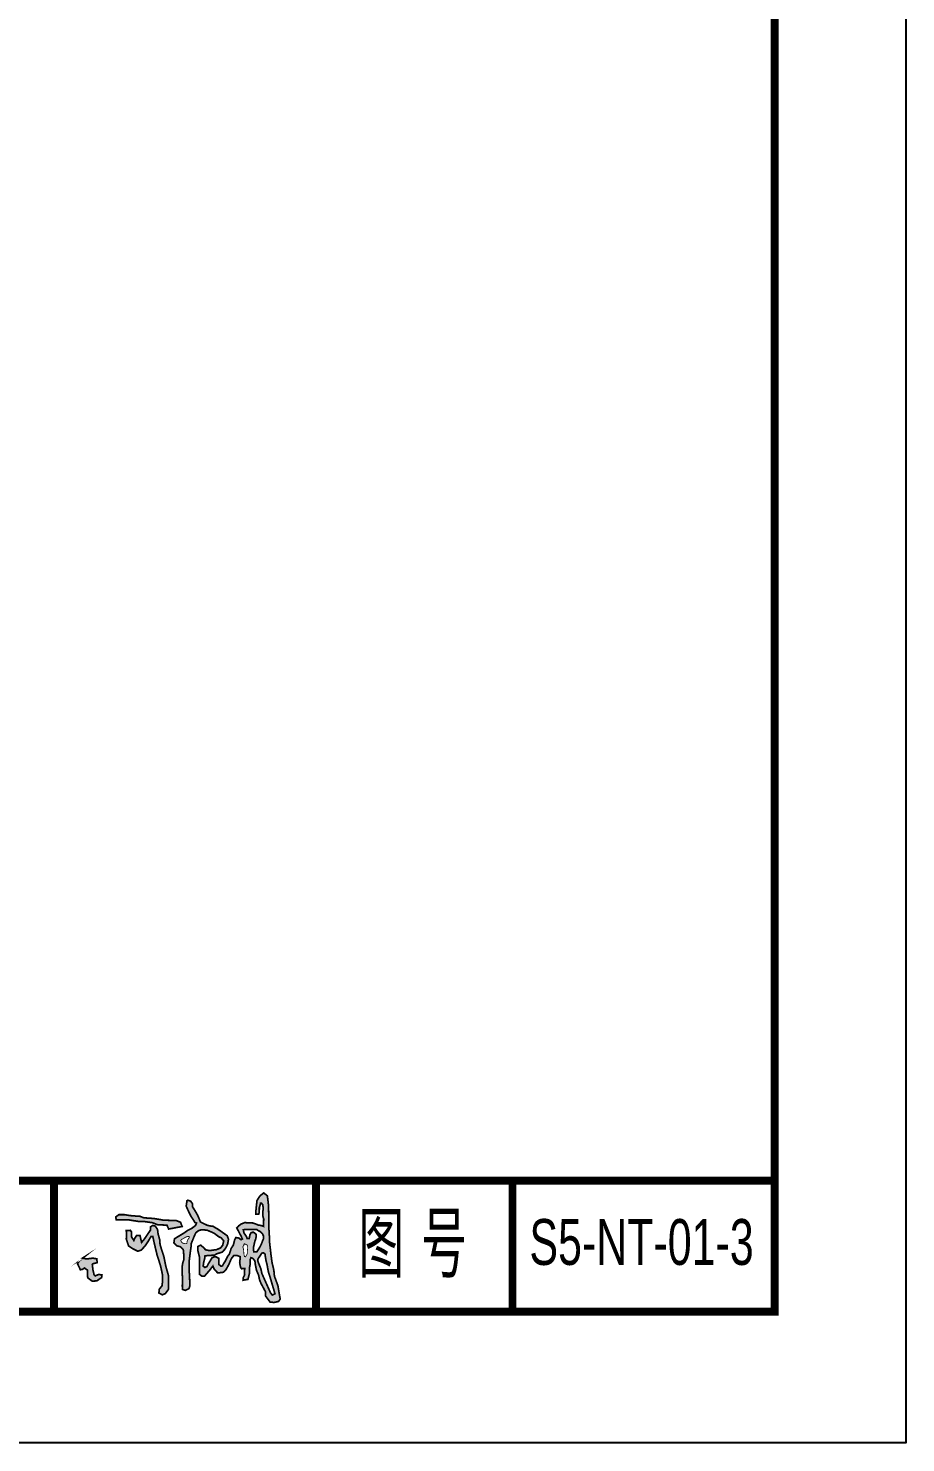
# Model space of a CAD drawing. Extents: x 141823 to 183823, y -39186 to 56515.
# Drawn here: x 177128 to 183823, y -39186 to -28389 of the extents above; entities that cross this region are included whole.
import ezdxf
from ezdxf.enums import TextEntityAlignment as Align

# ---------------------------------------------------------------- set-up
doc = ezdxf.new("R2010")
doc.units = 0
doc.header["$LTSCALE"] = 1000
doc.header["$MEASUREMENT"] = 0
for name, color, linetype in [('ACS_COM', 7, 'Continuous'), ('HIDE_B', 7, 'Continuous'), ('图框', 7, 'Continuous'), ('描手写字', 7, 'Continuous')]:
    doc.layers.add(name, color=color, linetype=linetype)
doc.styles.get("Standard").update_dxf_attribs({"font": 'hztxt_e.shx', "width": 0.7, "bigfont": 'hztxt.shx'})

# ---------------------------------------------------------------- blocks, each defined once
blk = doc.blocks.new('A$C2F7E0B2C')
at = {"layer": '描手写字'}
h = blk.add_hatch(color=256, dxfattribs=at)
h.paths.add_polyline_path([(666.9882671015221, 406.2803214933956), (679.7619904543972, 411.387622472248), (688.2778060228738, 417.7717486956972), (695.7306292713038, 421.6005811541108), (705.7399787421455, 424.5798400583444), (715.9601451251365, 424.5798400583444), (717.6615266875597, 418.1973571106209), (709.3594972837891, 406.4939473386621), (705.101589499769, 400.535429530195), (702.7588494424417, 389.0456456035608), (702.5450632777356, 381.1710682900739), (692.3248968943371, 378.8310436460306), (682.5293335889874, 380.7471031509922), (675.0794795927068, 383.2991103646928), (668.0512594215397, 388.8320197582943), (663.1549623947649, 399.4722301306901)], flags=16)
h.paths.add_polyline_path([(317.6854276728118, 449.33907553053), (316.9193605819892, 407.8742989546736), (331.5162048410857, 364.87305956817), (356.1045830566727, 347.9801850308431), (389.9124896339781, 331.0856672178488), (412.1937588202127, 338.7646947189933), (436.782137036178, 365.6404693356017), (455.2241630109784, 393.2836537195835), (474.4322560766304, 425.5345832594321), (485.189857124351, 425.5345832594321), (493.64034914269, 386.3736792613054), (512.2308377321169, 307.8053799053887), (533.7460398274998, 241.0012915233965), (540.6614284116367, 210.2851815184113), (546.8077806523943, 179.5707147890935), (546.8077806523943, 138.8733479806688), (544.5006716226635, 111.9975733640604), (526.8306512433628, 90.49695367086679), (523.7574751227803, 65.92505163222086), (546.0387443090149, 53.63992225070251), (565.2468373750744, 62.08635951945325), (584.4578996932541, 88.1930810927879), (585.2239667841059, 131.1943204792915), (584.4578996932541, 177.266842211131), (568.3200134956569, 234.8570835571154), (556.0273090137343, 295.520250524045), (531.3973612659029, 372.7624263633043), (529.8592885795515, 401.9420735578169), (519.1046567840094, 441.102977555769), (515.2624443204259, 469.51521498285), (501.431667152181, 491.0158346762182), (483.758677520731, 494.8545267889276), (471.4659730388084, 486.4080895201769), (469.9279003524571, 464.9074698269833), (454.5620197503595, 442.6394403664162), (442.2663460163167, 424.210103018384), (429.9736415343941, 406.5498187136254), (413.8387245889171, 387.3530715983943), (409.2274757823616, 408.0846382484888), (403.8501598846051, 431.1217207523296), (382.3349577891931, 431.1217207523296), (370.0422533072997, 412.6923834044719), (364.6619681573648, 399.6382009799127), (349.2960875552671, 423.4426932509523), (349.2960875552671, 454.92456974776), (342.3806989711302, 464.1400600596098), (316.2572173213412, 462.603597249079)])
h.paths.add_polyline_path([(261.6912679827074, 530.8340489675174), (330.4561817731883, 530.8340489675174), (394.6157852617907, 520.6145171826356), (426.5679091574275, 520.6145171826356), (481.8346020364261, 512.8467527917237), (517.2429355980421, 499.0383068057126), (575.1017857266415, 497.3128672856838), (586.3285286359896, 472.2841345933266), (631.2325310220476, 480.9146187440492), (671.81924057781, 488.6823831349611), (661.4565500848694, 515.4365553473472), (631.2325310220476, 527.5179185378947), (594.9631142961443, 527.5179185378947), (556.1015403210185, 528.3806382977054), (525.8775212581968, 533.560243408836), (490.472156948701, 539.6009250041097), (462.8373258833308, 541.3263645239058), (427.431961573835, 543.9161670793546), (403.2503709219454, 553.4093709901208), (374.7544566919096, 555.1348105100915), (341.9382803798653, 557.7246130655403), (305.6688636539911, 563.7652946608141), (269.3994469280879, 563.7652946608141), (249.5351491064357, 549.0941289148177), (252.9913587720657, 530.9704408533871)])
h.paths.add_polyline_path([(38.56086612501531, 287.4205444351537), (62.16642183251679, 282.2968106989865), (78.27461550722364, 283.8299869579496), (103.5904605342948, 286.8963394761086), (128.9063055613951, 283.0625771905179), (131.9735431773297, 258.5301137696952), (106.6606674023496, 252.397408733319), (100.5232229183894, 247.7962366802967), (104.3565276251466, 214.0647157049389), (112.029075543338, 181.0989612211124), (119.7016234615294, 174.1988464173046), (140.4121581859654, 183.3979039718397), (161.8917292541591, 180.3315514536807), (159.5905587291054, 163.4649693279644), (128.9478750932612, 142.2864316784544), (99.49883087846683, 141.0605479815276), (71.27905711150379, 161.905500657158), (70.05275591579266, 187.655631396512), (70.05275591579266, 210.9539947419544), (50.42005977209192, 224.4420019599493), (38.15110930881929, 215.8591728055035), (24.65288839730783, 213.4057621358661), (6.249462702224264, 252.6455433690571), (19.74471436120803, 271.0387286507757), (45.51188573634136, 291.8836813264061)])
h.paths.add_polyline_path([(1066.486316497409, 372.2152155441581), (1068.641993660014, 379.0660320757888), (1073.199795925757, 376.4302177999052), (1080.394294225116, 372.5948122384725), (1084.952096490859, 371.155302696221), (1088.550830266409, 361.0869522788562), (1088.310320830933, 348.1428693284979), (1086.392183851654, 332.3197672934621), (1086.626754782483, 316.6429167985916), (1078.951237612171, 301.7794877917622), (1074.152925910923, 295.7864611927653), (1068.636055155745, 296.7461342210299), (1065.518340250797, 308.4922691618558), (1063.119184400159, 328.8688882536371), (1062.400625345821, 344.4504287559539), (1057.60231364498, 357.6360732390312), (1064.79681194431, 374.6554800079321)], flags=16)
h.paths.add_polyline_path([(1154.984881009295, 283.9565191895235), (1168.993813314708, 304.2328984615742), (1177.687784020673, 317.7504846428637), (1187.833719096787, 321.6138258915744), (1198.460673043475, 313.8887866697623), (1201.84265140217, 290.7153122800519), (1206.192606007506, 267.0587148250197), (1212.953593472368, 240.0235424622078), (1216.335571831092, 218.29779399361), (1221.650533430889, 195.6074426693958), (1229.495297981543, 171.6139736890327), (1262.18379644549, 60.55318326043198), (1245.443152032705, 52.0180091020884), (1233.180140073702, 67.89040940912673), (1179.620767261775, 187.882403447642), (1171.891803550272, 221.1948891112697), (1159.331866362103, 251.6102796570631), (1152.567909645091, 271.4035358636174)], flags=16)
h.paths.add_polyline_path([(1060.737844063522, 467.3329448091099), (1066.058744167618, 444.7329736503307), (1073.526413677871, 435.5733547134441), (1081.332577948808, 423.3605294643785), (1085.067897330009, 412.1648918939754), (1098.307793292421, 411.8263770929771), (1103.400060970336, 436.9307004691218), (1111.886184015893, 451.1795443517622), (1127.162987049232, 451.5180591529352), (1141.418367295177, 439.6453919805354), (1143.116779605043, 425.0563900211127), (1139.722924237431, 409.4518436584622), (1133.683465079026, 392.3634193090256), (1126.895754343335, 361.8297129102866), (1124.858847272029, 348.5996999822091), (1127.234249104396, 328.2444434750942), (1147.603319815651, 328.2444434750942), (1162.538658835809, 351.3127482177224), (1174.760101262567, 374.3826962361927), (1183.926183082716, 398.4698319335585), (1190.036904295906, 412.7186758161406), (1189.018450760632, 427.98470737756), (1182.916637303861, 441.6896269925055), (1169.676741341449, 455.2597979974234), (1155.418391843763, 462.3850415764609), (1146.593774036795, 469.1701270788326), (1126.904662100162, 468.8299690021668), (1111.627859066415, 469.8487999566714), (1091.938747129781, 470.1873147578444), (1073.609552741982, 470.1873147578444)], flags=16)
h.paths.add_polyline_path([(702.6192945850489, 652.0371372213122), (697.6992435399734, 617.6203702650964), (713.6886671230022, 581.9760763362283), (727.2165805574041, 554.9343308706302), (745.6645450372889, 526.6634151565377), (753.0461062309332, 514.3733559479006), (763.6552446640271, 510.2405174789019), (756.3568225344643, 494.4354914770229), (731.4180725485203, 475.5904053685954), (707.6937467489624, 464.0398202398792), (680.9289066042693, 445.1963774072356), (653.5583389926469, 428.7833393839537), (623.0730257281975, 410.3309961757623), (619.4238146636344, 384.1914090877981), (638.887263426237, 365.347966255038), (661.3941957865027, 359.8758580635767), (678.4258269238344, 342.2467959977803), (680.8576445495128, 329.4818301022169), (683.3161854459613, 278.1343932666932), (676.6234907833277, 260.5053312008968), (671.7568862798507, 232.5433513246826), (672.3655829992786, 188.7747021707473), (674.8003698771063, 140.143600122421), (672.9742797187355, 114.6120250556851), (673.5829764381924, 88.47243796754628), (692.4406977338949, 81.78594900906319), (714.9446608420112, 93.33489086211193), (721.0286587848095, 110.3559409066802), (719.2025686260604, 165.0671631679288), (717.3794477198098, 194.8531791080022), (716.1620542809251, 233.7577320915298), (717.3794477198098, 275.0959764359868), (724.0691731299448, 328.5895313791116), (727.7124456902384, 352.014426955895), (730.1442633159168, 381.1924308745656), (747.784591172298, 424.3530680072727), (758.7351936189807, 448.6686190315522), (776.3755214753619, 462.0415969482856), (795.838970238372, 468.1217171612079), (829.9022325122205, 465.0816570546594), (862.142373880255, 451.7086791378679), (878.5653082977224, 443.1981541157002), (904.1127550035308, 423.7450559860445), (920.5356894209981, 415.8425429848721), (936.3528963711578, 396.3894448552164), (929.6602017089026, 369.0354770004633), (916.2777816365706, 352.014426955895), (889.5129414922558, 341.071853848407), (867.6176751035964, 338.0317937420332), (844.5020460238738, 334.9933769113268), (820.777720224316, 340.4638418271788), (806.7895726850256, 355.6608558078296), (789.1492448282661, 370.2498577672523), (770.9002202520205, 360.5249519780627), (772.1176136913127, 334.3853648900986), (782.4654579228081, 293.3872786223073), (781.8567612033512, 216.7925534219248), (781.8567612033512, 184.5744893967058), (798.2826648733753, 171.8078802254749), (813.4882058515504, 171.8078802254749), (847.5514681258064, 211.3204452304053), (867.6236136082443, 236.8520202971413), (874.9250049899274, 218.6165894857841), (896.8232406307652, 194.3010384615045), (909.5969639836403, 194.3010384615045), (933.9270172501274, 197.3394552922109), (949.7412549481669, 212.5364692728617), (967.9902795243834, 245.3625453195418), (985.3247743947722, 285.0098589344998), (1000.530315373355, 303.8533017670852), (1020.605430107942, 304.4613137883134), (1041.286272309866, 295.9507887661457), (1039.460182151495, 272.243249763269), (1037.637061245274, 258.8702718463028), (1043.109393216087, 229.0826126305619), (1049.802087878314, 219.9640755869914), (1070.482930080238, 221.7881116508506), (1067.579001340375, 202.0441537164734), (1069.402122246596, 180.7686627985677), (1059.668913238827, 161.9235766903148), (1059.063185771898, 146.726562709664), (1090.082964448491, 152.1970276254578), (1094.949568951997, 171.6501257551718), (1100.424870175309, 192.3176046516164), (1100.424870175309, 228.1837408044375), (1104.682777959737, 247.6368389340932), (1104.074081240309, 276.8148428529967), (1109.549382463243, 290.1894640455721), (1120.497015657777, 286.5413919177954), (1134.488132449565, 269.5203418732854), (1136.314222607936, 251.2832677862607), (1144.830038176413, 209.3386546961847), (1157.603761529288, 180.1606507773395), (1164.293486939394, 147.9425867521204), (1174.026695946784, 124.8414164948626), (1188.769033567951, 97.84403947403189), (1202.760150359769, 71.09644036466489), (1202.760150359769, 45.5648652977543), (1217.965691338322, 25.50375514681218), (1231.348111410683, 7.268324335454963), (1257.50425483592, 5.444288271595724), (1285.486488419527, 12.13077723007882), (1295.216728174768, 27.32779121072963), (1280.955409424554, 111.7182164894766), (1258.798848834267, 171.995213659131), (1255.105098985281, 210.1290703237173), (1242.797548241913, 263.0244728999678), (1236.642288244358, 310.9999079307308), (1232.951507647522, 342.9829835261917), (1226.796247649589, 397.1091996265459), (1226.796247649589, 422.9414941524738), (1222.458170053578, 492.8464438429219), (1222.458170053578, 565.0832017989014), (1221.362515958492, 617.618726989429), (1219.147453750047, 641.960570425319), (1213.672152526706, 683.5502359570819), (1190.672324286134, 702.157047084067), (1175.339105459105, 690.1184090626193), (1163.292848917336, 678.0781277653878), (1147.959630090685, 653.9992084467085), (1144.675637057546, 625.5426025748602), (1141.388674772257, 592.706666874059), (1141.388674772257, 567.5333259169711), (1158.461875441048, 567.0041911309818), (1162.271426129533, 579.5670341112418), (1162.651490422839, 597.0777803243254), (1162.651490422839, 608.8781433644472), (1166.461041111324, 619.9176697401563), (1170.270591799839, 636.6675792886526), (1176.366466751555, 637.4284159532399), (1184.365632421453, 626.0092928830418), (1187.792149564542, 604.3098368262872), (1184.745696714759, 579.9482740813401), (1184.745696714759, 555.5850680610165), (1190.458538121427, 536.1697652731091), (1189.698409534874, 509.1428092891583), (1190.078473828151, 489.3479098069947), (1170.650656092737, 495.4378896742128), (1154.652324752911, 498.1032829134492), (1139.797155544336, 504.5745027507655), (1120.752371354727, 510.6644826179836), (1100.944489326008, 511.8065592525527), (1069.954403172334, 513.234565864841), (1046.336970455508, 503.7183560937992), (1031.861865540617, 493.0584264125209), (1019.293020595622, 479.3551500732428), (1037.209488915454, 444.8973012237111), (1047.875043141888, 425.1024017415475), (1054.731046680186, 408.7320888873655), (1046.351816716982, 404.1637823491474), (1033.399938226969, 414.8237120304257), (1013.592056198249, 418.2499419340747), (1005.972954821627, 404.5450223193038), (997.5105857943418, 370.4799163698335), (983.4185144244693, 348.7804603129043), (979.2288994430564, 333.5538673690753), (972.3699266522308, 312.9981312223244), (961.7043724258256, 299.6744515774772), (946.7660641531402, 269.0898036311846), (936.8606385129096, 253.8632106874138), (927.7183107110031, 238.2553777732537), (918.95901645493, 235.9712245041737), (905.6270736716106, 246.631154185452), (904.4839115396026, 268.328966966772), (904.1038472467044, 286.2209531497792), (888.8656444927037, 294.9763262564084), (873.2473774457758, 294.9763262564084), (861.8216946327884, 289.2659430835047), (846.001518430101, 262.9275196316885), (837.2392549215001, 248.8413600466447), (830.003187090304, 233.9960070729721), (816.2911800137081, 227.904383929912), (806.005690080201, 235.8989203718957), (807.5289165050781, 254.5517432195484), (815.9081464682822, 287.6703223465593), (817.0513085998828, 300.9940019913483), (837.6490117376961, 304.1868867409066), (857.0768294731097, 304.9477234053193), (877.6448400880035, 306.089800040063), (891.739880709647, 314.8451731465175), (905.8349213316687, 319.0322397147538), (926.4029319465626, 325.5034595521283), (941.6411347001849, 341.4925324361539), (951.1635267953679, 355.1958087752573), (961.9626973749255, 378.9657922560582), (966.5323766496149, 408.278544784931), (958.1531466864108, 429.976357566251), (936.4419739399164, 445.20295051008), (915.015849413292, 460.5938710274058), (896.3511295165808, 473.1550707319402), (868.164017525065, 489.5253835861222), (851.4025883461582, 491.8095368552604), (831.9777398632723, 495.9966034234967), (805.3138542966626, 508.5578031280311), (788.5524251181341, 516.9335795402294), (769.8015969047847, 561.2675155462348), (751.5169413013791, 592.483181374264), (737.0418363860808, 615.323070790153), (737.7396106742963, 633.050729399838), (725.930894315883, 649.4193989783525), (708.0292722578743, 655.8906188157271)])
for points, const_width in [([(702.6192945850489, 652.0371372213122), (697.6992435399734, 617.6203702650964), (713.6886671230022, 581.9760763362283), (727.2165805574041, 554.9343308706302), (745.6645450372889, 526.6634151565377), (753.0461062309332, 514.3733559479006), (763.6552446640271, 510.2405174789019), (756.3568225344643, 494.4354914770229), (731.4180725485203, 475.5904053685954), (707.6937467489624, 464.0398202398792), (680.9289066042693, 445.1963774072356), (653.5583389926469, 428.7833393839537), (623.0730257281975, 410.3309961757623), (619.4238146636344, 384.1914090877981), (638.887263426237, 365.347966255038), (661.3941957865027, 359.8758580635767), (678.4258269238344, 342.2467959977803), (680.8576445495128, 329.4818301022169), (683.3161854459613, 278.1343932666932), (676.6234907833277, 260.5053312008968), (671.7568862798507, 232.5433513246826), (672.3655829992786, 188.7747021707473), (674.8003698771063, 140.143600122421), (672.9742797187355, 114.6120250556851), (673.5829764381924, 88.47243796754628), (692.4406977338949, 81.78594900906319), (714.9446608420112, 93.33489086211193), (721.0286587848095, 110.3559409066802), (719.2025686260604, 165.0671631679288), (717.3794477198098, 194.8531791080022), (716.1620542809251, 233.7577320915298), (717.3794477198098, 275.0959764359868), (724.0691731299448, 328.5895313791116), (727.7124456902384, 352.014426955895), (730.1442633159168, 381.1924308745656), (747.784591172298, 424.3530680072727), (758.7351936189807, 448.6686190315522), (776.3755214753619, 462.0415969482856), (795.838970238372, 468.1217171612079), (829.9022325122205, 465.0816570546594), (862.142373880255, 451.7086791378679), (878.5653082977224, 443.1981541157002), (904.1127550035308, 423.7450559860445), (920.5356894209981, 415.8425429848721), (936.3528963711578, 396.3894448552164), (929.6602017089026, 369.0354770004633), (916.2777816365706, 352.014426955895), (889.5129414922558, 341.071853848407), (867.6176751035964, 338.0317937420332), (844.5020460238738, 334.9933769113268), (820.777720224316, 340.4638418271788), (806.7895726850256, 355.6608558078296), (789.1492448282661, 370.2498577672523), (770.9002202520205, 360.5249519780627), (772.1176136913127, 334.3853648900986), (782.4654579228081, 293.3872786223073), (781.8567612033512, 216.7925534219248), (781.8567612033512, 184.5744893967058), (798.2826648733753, 171.8078802254749), (813.4882058515504, 171.8078802254749), (847.5514681258064, 211.3204452304053), (867.6236136082443, 236.8520202971413), (874.9250049899274, 218.6165894857841), (896.8232406307652, 194.3010384615045), (909.5969639836403, 194.3010384615045), (933.9270172501274, 197.3394552922109), (949.7412549481669, 212.5364692728617), (967.9902795243834, 245.3625453195418), (985.3247743947722, 285.0098589344998), (1000.530315373355, 303.8533017670852), (1020.605430107942, 304.4613137883134), (1041.286272309866, 295.9507887661457), (1039.460182151495, 272.243249763269), (1037.637061245274, 258.8702718463028), (1043.109393216087, 229.0826126305619), (1049.802087878314, 219.9640755869914), (1070.482930080238, 221.7881116508506), (1067.579001340375, 202.0441537164734), (1069.402122246596, 180.7686627985677), (1059.668913238827, 161.9235766903148), (1059.063185771898, 146.726562709664), (1090.082964448491, 152.1970276254578), (1094.949568951997, 171.6501257551718), (1100.424870175309, 192.3176046516164), (1100.424870175309, 228.1837408044375), (1104.682777959737, 247.6368389340932), (1104.074081240309, 276.8148428529967), (1109.549382463243, 290.1894640455721), (1120.497015657777, 286.5413919177954), (1134.488132449565, 269.5203418732854), (1136.314222607936, 251.2832677862607), (1144.830038176413, 209.3386546961847), (1157.603761529288, 180.1606507773395), (1164.293486939394, 147.9425867521204), (1174.026695946784, 124.8414164948626), (1188.769033567951, 97.84403947403189), (1202.760150359769, 71.09644036466489), (1202.760150359769, 45.5648652977543), (1217.965691338322, 25.50375514681218), (1231.348111410683, 7.268324335454963), (1257.50425483592, 5.444288271595724), (1285.486488419527, 12.13077723007882), (1295.216728174768, 27.32779121072963), (1280.955409424554, 111.7182164894766), (1258.798848834267, 171.995213659131), (1255.105098985281, 210.1290703237173), (1242.797548241913, 263.0244728999678), (1236.642288244358, 310.9999079307308), (1232.951507647522, 342.9829835261917), (1226.796247649589, 397.1091996265459), (1226.796247649589, 422.9414941524738), (1222.458170053578, 492.8464438429219), (1222.458170053578, 565.0832017989014), (1221.362515958492, 617.618726989429), (1219.147453750047, 641.960570425319), (1213.672152526706, 683.5502359570819), (1190.672324286134, 702.157047084067), (1175.339105459105, 690.1184090626193), (1163.292848917336, 678.0781277653878), (1147.959630090685, 653.9992084467085), (1144.675637057546, 625.5426025748602), (1141.388674772257, 592.706666874059), (1141.388674772257, 567.5333259169711), (1158.461875441048, 567.0041911309818), (1162.271426129533, 579.5670341112418), (1162.651490422839, 597.0777803243254), (1162.651490422839, 608.8781433644472), (1166.461041111324, 619.9176697401563), (1170.270591799839, 636.6675792886526), (1176.366466751555, 637.4284159532399), (1184.365632421453, 626.0092928830418), (1187.792149564542, 604.3098368262872), (1184.745696714759, 579.9482740813401), (1184.745696714759, 555.5850680610165), (1190.458538121427, 536.1697652731091), (1189.698409534874, 509.1428092891583), (1190.078473828151, 489.3479098069947), (1170.650656092737, 495.4378896742128), (1154.652324752911, 498.1032829134492), (1139.797155544336, 504.5745027507655), (1120.752371354727, 510.6644826179836), (1100.944489326008, 511.8065592525527), (1069.954403172334, 513.234565864841), (1046.336970455508, 503.7183560937992), (1031.861865540617, 493.0584264125209), (1019.293020595622, 479.3551500732428), (1037.209488915454, 444.8973012237111), (1047.875043141888, 425.1024017415475), (1054.731046680186, 408.7320888873655), (1046.351816716982, 404.1637823491474), (1033.399938226969, 414.8237120304257), (1013.592056198249, 418.2499419340747), (1005.972954821627, 404.5450223193038), (997.5105857943418, 370.4799163698335), (983.4185144244693, 348.7804603129043), (979.2288994430564, 333.5538673690753), (972.3699266522308, 312.9981312223244), (961.7043724258256, 299.6744515774772), (946.7660641531402, 269.0898036311846), (936.8606385129096, 253.8632106874138), (927.7183107110031, 238.2553777732537), (918.95901645493, 235.9712245041737), (905.6270736716106, 246.631154185452), (904.4839115396026, 268.328966966772), (904.1038472467044, 286.2209531497792), (888.8656444927037, 294.9763262564084), (873.2473774457758, 294.9763262564084), (861.8216946327884, 289.2659430835047), (846.001518430101, 262.9275196316885), (837.2392549215001, 248.8413600466447), (830.003187090304, 233.9960070729721), (816.2911800137081, 227.904383929912), (806.005690080201, 235.8989203718957), (807.5289165050781, 254.5517432195484), (815.9081464682822, 287.6703223465593), (817.0513085998828, 300.9940019913483), (837.6490117376961, 304.1868867409066), (857.0768294731097, 304.9477234053193), (877.6448400880035, 306.089800040063), (891.739880709647, 314.8451731465175), (905.8349213316687, 319.0322397147538), (926.4029319465626, 325.5034595521283), (941.6411347001849, 341.4925324361539), (951.1635267953679, 355.1958087752573), (961.9626973749255, 378.9657922560582), (966.5323766496149, 408.278544784931), (958.1531466864108, 429.976357566251), (936.4419739399164, 445.20295051008), (915.015849413292, 460.5938710274058), (896.3511295165808, 473.1550707319402), (868.164017525065, 489.5253835861222), (851.4025883461582, 491.8095368552604), (831.9777398632723, 495.9966034234967), (805.3138542966626, 508.5578031280311), (788.5524251181341, 516.9335795402294), (769.8015969047847, 561.2675155462348), (751.5169413013791, 592.483181374264), (737.0418363860808, 615.323070790153), (737.7396106742963, 633.050729399838), (725.930894315883, 649.4193989783525), (708.0292722578743, 655.8906188157271)], 10.79999999993015), ([(261.6912679827074, 530.8340489675174), (330.4561817731883, 530.8340489675174), (394.6157852617907, 520.6145171826356), (426.5679091574275, 520.6145171826356), (481.8346020364261, 512.8467527917237), (517.2429355980421, 499.0383068057126), (575.1017857266415, 497.3128672856838), (586.3285286359896, 472.2841345933266), (631.2325310220476, 480.9146187440492), (671.81924057781, 488.6823831349611), (661.4565500848694, 515.4365553473472), (631.2325310220476, 527.5179185378947), (594.9631142961443, 527.5179185378947), (556.1015403210185, 528.3806382977054), (525.8775212581968, 533.560243408836), (490.472156948701, 539.6009250041097), (462.8373258833308, 541.3263645239058), (427.431961573835, 543.9161670793546), (403.2503709219454, 553.4093709901208), (374.7544566919096, 555.1348105100915), (341.9382803798653, 557.7246130655403), (305.6688636539911, 563.7652946608141), (269.3994469280879, 563.7652946608141), (249.5351491064357, 549.0941289148177), (252.9913587720657, 530.9704408533871)], 10.79999999993015), ([(317.6854276728118, 449.33907553053), (316.9193605819892, 407.8742989546736), (331.5162048410857, 364.87305956817), (356.1045830566727, 347.9801850308431), (389.9124896339781, 331.0856672178488), (412.1937588202127, 338.7646947189933), (436.782137036178, 365.6404693356017), (455.2241630109784, 393.2836537195835), (474.4322560766304, 425.5345832594321), (485.189857124351, 425.5345832594321), (493.64034914269, 386.3736792613054), (512.2308377321169, 307.8053799053887), (533.7460398274998, 241.0012915233965), (540.6614284116367, 210.2851815184113), (546.8077806523943, 179.5707147890935), (546.8077806523943, 138.8733479806688), (544.5006716226635, 111.9975733640604), (526.8306512433628, 90.49695367086679), (523.7574751227803, 65.92505163222086), (546.0387443090149, 53.63992225070251), (565.2468373750744, 62.08635951945325), (584.4578996932541, 88.1930810927879), (585.2239667841059, 131.1943204792915), (584.4578996932541, 177.266842211131), (568.3200134956569, 234.8570835571154), (556.0273090137343, 295.520250524045), (531.3973612659029, 372.7624263633043), (529.8592885795515, 401.9420735578169), (519.1046567840094, 441.102977555769), (515.2624443204259, 469.51521498285), (501.431667152181, 491.0158346762182), (483.758677520731, 494.8545267889276), (471.4659730388084, 486.4080895201769), (469.9279003524571, 464.9074698269833), (454.5620197503595, 442.6394403664162), (442.2663460163167, 424.210103018384), (429.9736415343941, 406.5498187136254), (413.8387245889171, 387.3530715983943), (409.2274757823616, 408.0846382484888), (403.8501598846051, 431.1217207523296), (382.3349577891931, 431.1217207523296), (370.0422533072997, 412.6923834044719), (364.6619681573648, 399.6382009799127), (349.2960875552671, 423.4426932509523), (349.2960875552671, 454.92456974776), (342.3806989711302, 464.1400600596098), (316.2572173213412, 462.603597249079)], 10.79999999993015), ([(1060.737844063522, 467.3329448091099), (1066.058744167618, 444.7329736503307), (1073.526413677871, 435.5733547134441), (1081.332577948808, 423.3605294643785), (1085.067897330009, 412.1648918939754), (1098.307793292421, 411.8263770929771), (1103.400060970336, 436.9307004691218), (1111.886184015893, 451.1795443517622), (1127.162987049232, 451.5180591529352), (1141.418367295177, 439.6453919805354), (1143.116779605043, 425.0563900211127), (1139.722924237431, 409.4518436584622), (1133.683465079026, 392.3634193090256), (1126.895754343335, 361.8297129102866), (1124.858847272029, 348.5996999822091), (1127.234249104396, 328.2444434750942), (1147.603319815651, 328.2444434750942), (1162.538658835809, 351.3127482177224), (1174.760101262567, 374.3826962361927), (1183.926183082716, 398.4698319335585), (1190.036904295906, 412.7186758161406), (1189.018450760632, 427.98470737756), (1182.916637303861, 441.6896269925055), (1169.676741341449, 455.2597979974234), (1155.418391843763, 462.3850415764609), (1146.593774036795, 469.1701270788326), (1126.904662100162, 468.8299690021668), (1111.627859066415, 469.8487999566714), (1091.938747129781, 470.1873147578444), (1073.609552741982, 470.1873147578444)], 10.79999999993015), ([(666.9882671015221, 406.2803214933956), (679.7619904543972, 411.387622472248), (688.2778060228738, 417.7717486956972), (695.7306292713038, 421.6005811541108), (705.7399787421455, 424.5798400583444), (715.9601451251365, 424.5798400583444), (717.6615266875597, 418.1973571106209), (709.3594972837891, 406.4939473386621), (705.101589499769, 400.535429530195), (702.7588494424417, 389.0456456035608), (702.5450632777356, 381.1710682900739), (692.3248968943371, 378.8310436460306), (682.5293335889874, 380.7471031509922), (675.0794795927068, 383.2991103646928), (668.0512594215397, 388.8320197582943), (663.1549623947649, 399.4722301306901)], 5.399999999965075), ([(1066.486316497409, 372.2152155441581), (1068.641993660014, 379.0660320757888), (1073.199795925757, 376.4302177999052), (1080.394294225116, 372.5948122384725), (1084.952096490859, 371.155302696221), (1088.550830266409, 361.0869522788562), (1088.310320830933, 348.1428693284979), (1086.392183851654, 332.3197672934621), (1086.626754782483, 316.6429167985916), (1078.951237612171, 301.7794877917622), (1074.152925910923, 295.7864611927653), (1068.636055155745, 296.7461342210299), (1065.518340250797, 308.4922691618558), (1063.119184400159, 328.8688882536371), (1062.400625345821, 344.4504287559539), (1057.60231364498, 357.6360732390312), (1064.79681194431, 374.6554800079321)], 5.399999999965075), ([(38.56086612501531, 287.4205444351537), (62.16642183251679, 282.2968106989865), (78.27461550722364, 283.8299869579496), (103.5904605342948, 286.8963394761086), (128.9063055613951, 283.0625771905179), (131.9735431773297, 258.5301137696952), (106.6606674023496, 252.397408733319), (100.5232229183894, 247.7962366802967), (104.3565276251466, 214.0647157049389), (112.029075543338, 181.0989612211124), (119.7016234615294, 174.1988464173046), (140.4121581859654, 183.3979039718397), (161.8917292541591, 180.3315514536807), (159.5905587291054, 163.4649693279644), (128.9478750932612, 142.2864316784544), (99.49883087846683, 141.0605479815276), (71.27905711150379, 161.905500657158), (70.05275591579266, 187.655631396512), (70.05275591579266, 210.9539947419544), (50.42005977209192, 224.4420019599493), (38.15110930881929, 215.8591728055035), (24.65288839730783, 213.4057621358661), (6.249462702224264, 252.6455433690571), (19.74471436120803, 271.0387286507757), (45.51188573634136, 291.8836813264061)], 10.79999999993015), ([(1154.984881009295, 283.9565191895235), (1168.993813314708, 304.2328984615742), (1177.687784020673, 317.7504846428637), (1187.833719096787, 321.6138258915744), (1198.460673043475, 313.8887866697623), (1201.84265140217, 290.7153122800519), (1206.192606007506, 267.0587148250197), (1212.953593472368, 240.0235424622078), (1216.335571831092, 218.29779399361), (1221.650533430889, 195.6074426693958), (1229.495297981543, 171.6139736890327), (1262.18379644549, 60.55318326043198), (1245.443152032705, 52.0180091020884), (1233.180140073702, 67.89040940912673), (1179.620767261775, 187.882403447642), (1171.891803550272, 221.1948891112697), (1159.331866362103, 251.6102796570631), (1152.567909645091, 271.4035358636174)], 10.79999999993015)]:
    blk.add_lwpolyline(points, close=True, dxfattribs=dict(at, const_width=const_width))

msp = doc.modelspace()

# ---------------------------------------------------------------- linework, layer by layer
at = {"layer": 'HIDE_B', "flags": 128}
msp.add_lwpolyline([(144823.3072470107, -37186.07148439595), (144823.3072470107, -37186.07148439595), (144823.3072470107, -37186.07148439595), (144823.3072277775, -10486.0714844425), (144823.3072277775, -10486.0714844425), (144823.3072277775, -10486.0714844425), (182823.3072277309, -10486.07145706163), (182823.3072277309, -10486.07145706163), (182823.3072277309, -10486.07145706163), (182823.3072277309, -10486.07145706163), (182823.3072277542, -10486.07145701506), (182823.3072277309, -10486.07145706163), (182823.3072469641, -37186.0714569685), (182823.3072469641, -37186.0714569685), (144823.3072470107, -37186.07148439595)], close=True, dxfattribs=at)
at = {"layer": '图框', "linetype": 'Continuous'}
msp.add_lwpolyline([(141823.3072262944, -9486.071484395943), (183823.3072262944, -9486.071484395943), (183823.3072262944, -39186.07148439595), (141823.3072262944, -39186.07148439595)], close=True, dxfattribs=at)
at = {"layer": '图框', "linetype": 'Continuous', "const_width": 60}
for points in [[(182823.3072277542, -10486.07145701506), (144823.3072277775, -10486.0714844425), (144823.3072477311, -38186.07148439595), (182823.3072476845, -38186.07145701507), (182823.3072277309, -10486.07145706163)], [(144823.3072470093, -37186.07148439595), (182823.307246986, -37186.0714569685)], [(177323.3072483248, -38186.07146060066), (177323.307247603, -37186.07146060066)], [(179323.3072483248, -38186.07145934337), (179323.307247603, -37186.07145929681)], [(180823.3072483248, -38186.07145822579), (180823.307247603, -37186.07145822579)]]:
    msp.add_lwpolyline(points, dxfattribs=at)

# ---------------------------------------------------------------- block references
at = {"layer": 'ACS_COM', "xscale": 1.200000000069849, "yscale": 1.200000000069849, "zscale": 1.200000000069849}
msp.add_blockref('A$C2F7E0B2C', (177495.6652052494, -38121.70658495712), dxfattribs=at)

# ---------------------------------------------------------------- texts
at = {"layer": '图框', "linetype": 'Continuous', "width": 0.7}
for s, height, p in [('图 号', 500, (180061.6275232264, -37676.61281381705)), ('S5-NT-01-3', 350, (181807.667680075, -37653.73269320414))]:
    msp.add_text(s, height=height, dxfattribs=at).set_placement(p, align=Align.MIDDLE_CENTER)

doc.saveas('drawing.dxf')
